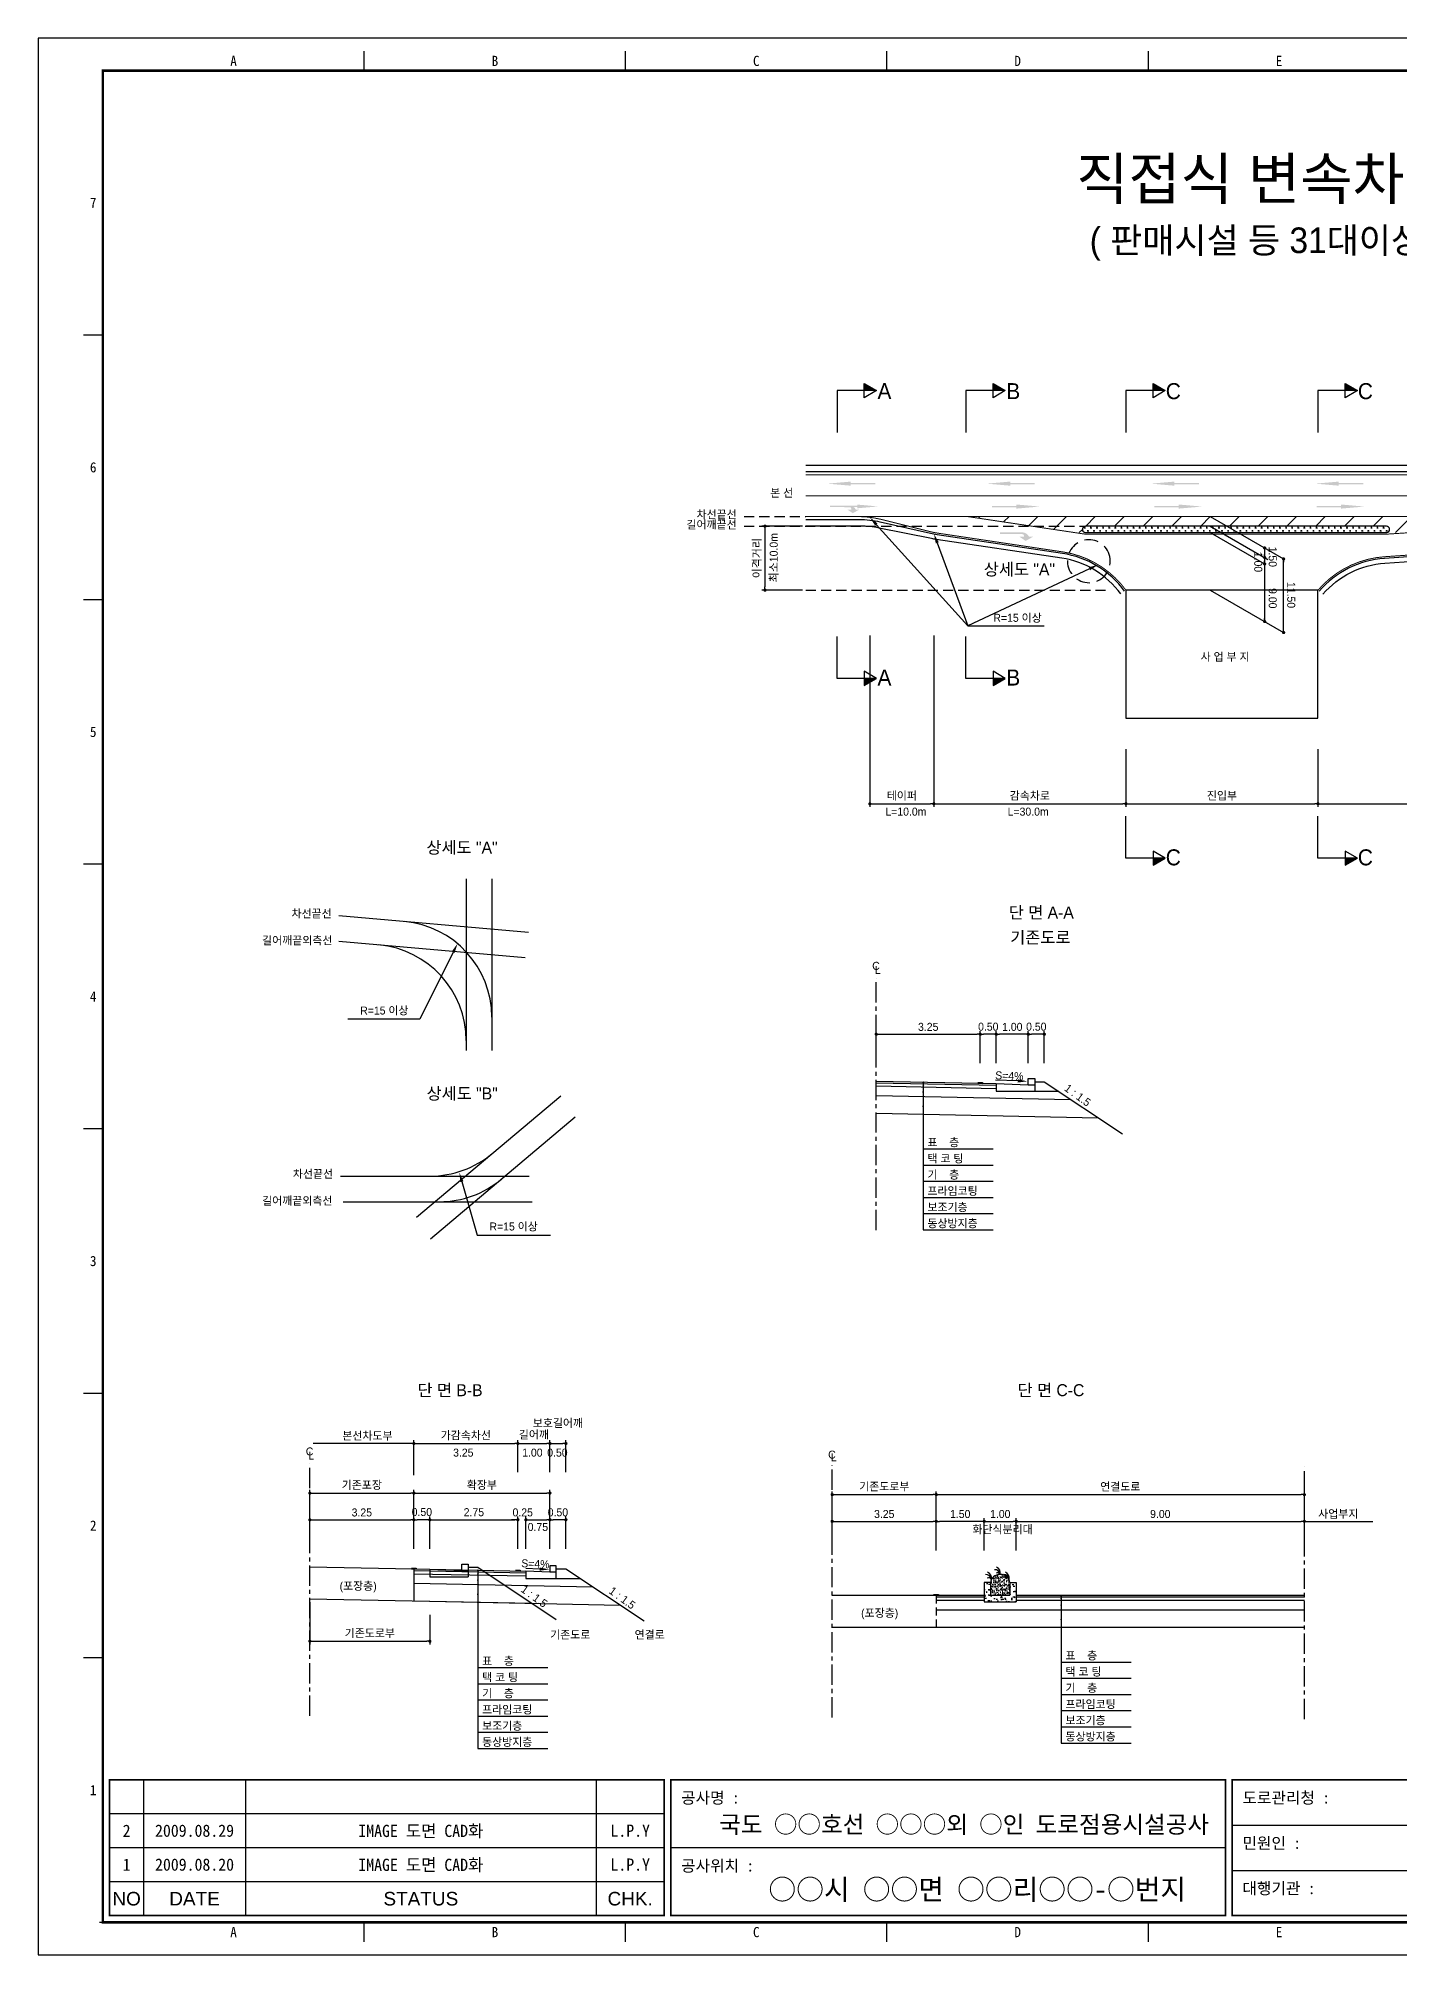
# Model space of a CAD drawing. Header units: millimetres. Extents: x 468 to 891, y -10 to 289.
# Drawn here: x 467.6 to 680.3, y -9.9 to 289.4 of the extents above; entities that cross this region are included whole.
import ezdxf
from ezdxf.enums import TextEntityAlignment as Align

# ---------------------------------------------------------------- set-up
doc = ezdxf.new("R2010")
doc.units = ezdxf.units.MM
doc.linetypes.add('CENTER', pattern=[50.8, 31.75, -6.35, 6.35, -6.35])
doc.linetypes.add('HIDDEN', pattern=[9.525, 6.35, -3.175])
for name, color, linetype in [('CC-GSTR-0004', 4, 'Continuous'), ('CM-LANE-0030', 30, 'Continuous'), ('CZ-DIMT-0002', 7, 'Continuous'), ('CZ-EXST-0002', 1, 'Continuous'), ('CZ-LIN1-0007', 7, 'Continuous'), ('CZ-LIN2-0003', 3, 'Continuous'), ('CZ-LINE-0001', 7, 'Continuous'), ('CZ-TEXT-BOX0', 7, 'Continuous'), ('TITLE', 7, 'Continuous')]:
    doc.layers.add(name, color=color, linetype=linetype)
doc.styles.add('견고딕', font='arial.ttf')
doc.styles.add('돋움', font='')
doc.styles.add('돋음체', font='')
doc.styles.get('돋움').set_extended_font_data('Dotum')
doc.styles.get('돋음체').set_extended_font_data('DotumChe')

# ---------------------------------------------------------------- blocks, each defined once
blk = doc.blocks.new('_Dot')
at = {"color": 0, "linetype": 'ByBlock', "lineweight": -2}
blk.add_line((-0.5, 0), (-1, 0), dxfattribs=at)
at = {"color": 0, "linetype": 'ByBlock', "const_width": 0.5}
blk.add_lwpolyline([(-0.25, 0, 1), (0.25, 0, 1)], format="xyb", close=True, dxfattribs=at)

msp = doc.modelspace()

# ---------------------------------------------------------------- hatches: boundary and pattern name
at = {"layer": 'CM-LANE-0030'}
h = msp.add_hatch(dxfattribs=at)
h.set_pattern_fill('ANSI31', color=256, style=0)
h.set_pattern_definition([(45, (464.765, -16.1047), (-2.245064, 2.245064), [])])
h.paths.add_polyline_path([(685.46, 212.22), (721.57, 214.72), (612.76, 214.72), (628.11, 212.41, -0.015132), (629.2, 212.22), (631.14, 212.22, 0.001024), (631.07, 212.24, -0.857281), (631.22, 213.22), (678.2, 213.22, -0.966023), (678.24, 212.22), (678.22, 212.22)])
at = {"layer": 'CZ-EXST-0002'}
h = msp.add_hatch(dxfattribs=at)
h.set_pattern_fill('AR-CONC', color=256, scale=0.01, style=0)
h.set_pattern_definition([(50, (-492.7347, 3529.042), (1.8218467, -0.15939086), [0.1905, -2.0955]), (355, (-492.7347, 3529.042), (-0.3524283, 1.9105664), [0.1524, -1.6764]), (100.451, (-492.5829, 3529.0287), (1.469425, 1.7511669), [0.1619, -1.7809]), (46.1842, (-492.7347, 3529.55), (2.7107904, -0.4204233), [0.28575, -3.14325]), (96.6356, (-492.5088, 3529.515), (2.3740423, 2.4742556), [0.24285, -2.67135]), (351.184, (-492.7347, 3529.55), (2.374046, 2.4742512), [0.2286, -2.5146]), (21, (-492.4807, 3529.423), (1.5161488, -1.0226552), [0.1905, -2.0955]), (326, (-492.4807, 3529.423), (0.6180203, 1.8418797), [0.1524, -1.6764]), (71.4514, (-492.3543, 3529.3378), (2.1341649, 0.8192286), [0.1619, -1.7809]), (37.5, (-492.7347, 3529.042), (0.03088603, 0.84555039), [0, -1.65608, 0, -1.7018, 0, -1.68275]), (7.5, (-492.7347, 3529.042), (0.66819663, 1.00180575), [0, -0.97028, 0, -1.61798, 0, -0.64135]), (327.5, (-493.3011, 3529.042), (1.35590595, -0.05728744), [0, -0.635, 0, -1.9812, 0, -2.6289]), (317.5, (-493.5551, 3529.042), (1.4812918, 0.2542649), [0, -0.8255, 0, -1.31572, 0, -1.8669])])
h.paths.add_polyline_path([(620.38, 45.2), (620.38, 48.2), (619.38, 48.2), (619.38, 46.2), (616.38, 46.2), (616.38, 48.2), (615.38, 48.2), (615.38, 45.2)])
h = msp.add_hatch(dxfattribs=at)
h.set_pattern_fill('AR-SAND', color=256, scale=0.01, style=0)
h.set_pattern_definition([(37.5, (-492.73467, 3529.042), (-0.016000313, 0.489413237), [0, -0.38608, 0, -0.4318, 0, -0.41275]), (7.5, (-492.7347, 3529.042), (0.44952328, 0.7168251), [0, -0.20828, 0, -0.34798, 0, -0.13335]), (327.5, (-493.0471, 3529.042), (0.79099237, 0.001437185), [0, -0.127, 0, -0.4572, 0, -0.5969]), (317.5, (-493.0471, 3529.042), (0.76355645, 0.22292932), [0, -0.0635, 0, -0.29972, 0, -0.3429])])
edge = h.paths.add_edge_path()
edge.add_ellipse((617.88, 48.2), major_axis=(-1.5, 0), ratio=0.829212, start_angle=180, end_angle=360)
edge.add_line((616.38, 48.2), (616.38, 46.2))
edge.add_line((616.38, 46.2), (619.38, 46.2))
edge.add_line((619.38, 46.2), (619.38, 48.2))
at = {"layer": 'CZ-LIN1-0007'}
for points in [[(594.53, 220.18), (594.53, 219.96), (598.36, 219.97), (598.36, 219.75), (594.53, 219.75), (594.53, 219.54), (590.88, 219.86)], [(619.43, 220.18), (619.43, 219.96), (623.25, 219.97), (623.25, 219.75), (619.43, 219.75), (619.43, 219.54), (615.78, 219.86)], [(645.09, 220.18), (645.09, 219.96), (648.91, 219.97), (648.91, 219.75), (645.09, 219.75), (645.09, 219.54), (641.44, 219.86)], [(670.76, 220.18), (670.76, 219.96), (674.58, 219.97), (674.58, 219.75), (670.76, 219.75), (670.76, 219.54), (667.11, 219.86)], [(594.41, 216.42, -0.267976), (595.32, 215.81), (595.87, 215.81), (594.84, 215.24), (594.01, 215.81), (594.62, 215.81, 0.504994), (594.35, 216.18), (591.3, 216.2), (591.3, 216.44)], [(595.54, 216.59), (595.54, 216.4), (592.12, 216.4), (592.12, 216.21), (595.54, 216.21), (595.54, 216.01), (598.81, 216.3)], [(620.41, 216.6), (620.41, 216.39), (616.58, 216.39), (616.58, 216.17), (620.41, 216.17), (620.41, 215.96), (624.06, 216.28)], [(645.76, 216.6), (645.76, 216.39), (641.94, 216.39), (641.94, 216.17), (645.76, 216.17), (645.76, 215.96), (649.41, 216.28)], [(671.12, 216.6), (671.12, 216.39), (667.29, 216.39), (667.29, 216.17), (671.12, 216.17), (671.12, 215.96), (674.77, 216.28)], [(621.36, 212.25, -0.267976), (622.39, 211.56), (623.02, 211.57), (621.84, 210.91), (620.9, 211.56), (621.59, 211.56, 0.504994), (621.28, 211.98), (617.82, 212), (617.82, 212.27)], [(615.13, 126.17), (615.13, 126.3), (614.38, 126.31), (614.38, 126.19)], [(526.66, 50.31), (526.66, 50.43), (525.91, 50.45), (525.91, 50.32)], [(542.91, 49.98), (542.91, 50.11), (542.16, 50.12), (542.16, 50)], [(608.26, 46.2), (608.26, 46.32), (607.51, 46.32), (607.51, 46.2)]]:
    msp.add_hatch(color=256, dxfattribs=at).paths.add_polyline_path(points)
at = {"layer": 'CZ-LIN2-0003'}
h = msp.add_hatch(dxfattribs=at)
h.set_pattern_fill('CROSS', color=256, scale=0.075, style=0)
h.set_pattern_definition([(0, (464.7649, -16.10474), (0.47625, 0.47625), [0.238125, -0.714375]), (90, (464.88395, -16.2238), (-0.47625, 0.47625), [0.238125, -0.714375])])
h.paths.add_polyline_path([(631.22, 213.22, 0.857281), (631.07, 212.24, -0.001024), (631.14, 212.22), (678.2, 212.22, 1), (678.2, 213.22)])
at = {"layer": 'CZ-LINE-0001'}
for points in [[(596.64, 235.49), (596.64, 234.39), (598.54, 234.39)], [(616.75, 235.49), (616.75, 234.39), (618.66, 234.39)], [(641.75, 235.49), (641.75, 234.39), (643.66, 234.39)], [(671.75, 235.49), (671.75, 234.39), (673.66, 234.39)], [(598.54, 189.44), (596.64, 189.44), (596.64, 188.34)], [(618.66, 189.44), (616.75, 189.44), (616.75, 188.34)], [(643.66, 161.35), (641.75, 161.35), (641.75, 160.25)], [(673.66, 161.35), (671.75, 161.35), (671.75, 160.25)]]:
    msp.add_hatch(color=256, dxfattribs=at).paths.add_polyline_path(points)

# ---------------------------------------------------------------- linework, layer by layer
at = {"color": 0, "linetype": 'ByBlock', "lineweight": -2}
for p, q in [((659.18, 209.56), (659.18, 209.31)), ((659.18, 208.56), (659.18, 208.81)), ((659.18, 208.06), (659.18, 207.81)), ((659.18, 207.56), (659.18, 207.81)), ((662.14, 207.85), (662.14, 207.6)), ((659.18, 198.56), (659.18, 198.81)), ((662.14, 196.85), (662.14, 197.1)), ((526.04, 69.91), (525.79, 69.91)), ((665.63, 57.75), (665.88, 57.75))]:
    msp.add_line(p, q, dxfattribs=at)
at = {"color": 0, "linetype": 'ByBlock', "const_width": 0.25}
for points in [[(659.18, 209.69, 1), (659.18, 209.94, 1)], [(659.18, 208.44, 1), (659.18, 208.19, 1)], [(659.18, 208.19, 1), (659.18, 208.44, 1)], [(659.18, 207.44, 1), (659.18, 207.19, 1)], [(662.14, 207.98, 1), (662.14, 208.23, 1)], [(659.18, 198.44, 1), (659.18, 198.19, 1)], [(662.14, 196.73, 1), (662.14, 196.48, 1)], [(526.16, 69.91, 1), (526.41, 69.91, 1)], [(665.51, 57.75, 1), (665.26, 57.75, 1)]]:
    msp.add_lwpolyline(points, format="xyb", close=True, dxfattribs=at)
at = {"layer": 'CC-GSTR-0004'}
for p, q in [((617.26, 126.13), (622.26, 125.93)), ((617.26, 126.13), (617.26, 124.93)), ((622.26, 126.93), (623.26, 126.93)), ((622.26, 125.93), (622.26, 126.93)), ((622.26, 125.93), (623.26, 125.93)), ((623.26, 126.93), (623.26, 124.93)), ((617.26, 124.93), (623.26, 124.93))]:
    msp.add_line(p, q, dxfattribs=at)
for points in [[(762.51, 222.72), (587.51, 222.72)], [(762.51, 221.72), (587.51, 221.72)], [(548.54, 49.82), (547.54, 49.82), (543.79, 49.97), (543.79, 48.82), (548.54, 48.82), (548.54, 50.82), (547.54, 50.82), (547.54, 49.82)]]:
    msp.add_lwpolyline(points, dxfattribs=at)
for points in [[(637.31, 203.07, 0.200301), (627.59, 208.95), (608.05, 211.88), (608.05, 211.88, -0.018175), (606.98, 212.09), (606.98, 212.09), (599.14, 213.85), (599.14, 213.85, 0.055452), (595.85, 214.22), (595.85, 214.22), (587.51, 214.22)], [(636.71, 202.63, 0.200301), (627.48, 208.21), (607.88, 211.15, -0.012396), (607.15, 211.28), (598.98, 212.92, 0.049659), (596.02, 213.22), (587.51, 213.22)], [(762.51, 214.22), (753.36, 214.22, 0.028022), (751.68, 214.12), (751.68, 214.12), (732.83, 212), (732.83, 212, -0.010735), (732.19, 211.95), (732.19, 211.95), (677.9, 208.19, 0.201252), (667.7, 203.06)], [(668.28, 202.57, -0.201252), (677.95, 207.44), (732.29, 211.2, 0.007667), (732.74, 211.24), (751.77, 213.14, -0.024952), (753.26, 213.22), (762.51, 213.22)]]:
    msp.add_lwpolyline(points, format="xyb", dxfattribs=at)
at = {"layer": 'CM-LANE-0030', "const_width": 0.15}
msp.add_lwpolyline([(762.51, 217.97), (587.51, 217.97)], dxfattribs=at)
msp.add_lwpolyline([(678.22, 211.97), (631.14, 211.97, -0.06063), (631.14, 211.97), (612.76, 214.72), (721.57, 214.72)], format="xyb", close=True, dxfattribs=at)
at = {"layer": 'CZ-EXST-0002'}
for p, q in [((534.47, 158.1), (534.47, 131.32)), ((538.46, 158.1), (538.46, 131.32)), ((544.17, 149.73), (514.58, 152.36)), ((543.68, 145.76), (514.58, 148.35)), ((526.68, 105.26), (549.23, 124.24)), ((528.89, 101.89), (551.49, 120.92)), ((514.81, 111.68), (544.29, 111.68)), ((515.22, 107.68), (544.77, 107.68)), ((533.79, 50.07), (533.79, 51.07)), ((533.79, 51.07), (534.79, 51.07)), ((534.79, 51.07), (534.79, 49.07)), ((510.04, 50.64), (528.79, 50.27)), ((528.79, 50.27), (528.79, 49.07)), ((528.79, 50.27), (533.79, 50.07)), ((528.79, 49.07), (534.79, 49.07)), ((533.79, 50.07), (534.79, 50.07)), ((534.79, 50.57), (536.29, 50.57)), ((536.29, 50.57), (548.49, 42.43)), ((510.04, 45.64), (544.71, 44.95)), ((591.63, 46.2), (607.88, 46.2)), ((591.63, 41.2), (607.88, 41.2))]:
    msp.add_line(p, q, dxfattribs=at)
at = {"layer": 'CZ-LIN1-0007'}
for p, q in [((614.38, 126.31), (615.13, 126.3)), ((614.38, 126.19), (615.13, 126.17)), ((615.13, 126.3), (615.13, 126.17)), ((525.91, 50.45), (526.66, 50.43)), ((525.91, 50.32), (526.66, 50.31)), ((526.66, 50.43), (526.66, 50.31)), ((542.16, 50.12), (542.91, 50.11)), ((542.16, 50), (542.91, 49.98)), ((542.91, 50.11), (542.91, 49.98)), ((607.51, 46.32), (608.26, 46.32)), ((607.51, 46.2), (607.51, 46.32)), ((608.26, 46.2), (607.51, 46.2)), ((608.26, 46.32), (608.26, 46.2))]:
    msp.add_line(p, q, dxfattribs=at)
at = {"layer": 'CZ-LIN1-0007', "const_width": 0.15}
msp.add_lwpolyline([(762.51, 221.22), (587.51, 221.22)], dxfattribs=at)
for points in [[(637.51, 203.22, 0.200301), (627.63, 209.2), (608.23, 212.11), (608.23, 212.11, -0.024027), (606.82, 212.39), (606.82, 212.39), (599.31, 214.27), (599.31, 214.27, 0.061321), (595.67, 214.72), (595.67, 214.72), (587.51, 214.72)], [(762.51, 214.72), (753.45, 214.72), (753.45, 214.72, 0.031099), (751.59, 214.6), (732.93, 212.27), (732.93, 212.27, -0.01381), (732.1, 212.19), (732.1, 212.19), (677.88, 208.44, 0.201252), (667.51, 203.22)]]:
    msp.add_lwpolyline(points, format="xyb", dxfattribs=at)
at = {"layer": 'CZ-LIN1-0007', "linetype": 'HIDDEN', "const_width": 0.15}
msp.add_lwpolyline([(595.67, 214.72), (612.76, 214.72)], dxfattribs=at)
at = {"layer": 'CZ-LIN2-0003'}
for p, q in [((598.51, 126.51), (617.26, 126.13)), ((598.51, 126.26), (617.26, 125.88)), ((598.51, 125.76), (617.26, 125.38)), ((623.26, 126.43), (624.76, 126.43)), ((624.76, 126.43), (636.96, 118.3)), ((598.51, 124.26), (628.93, 123.65)), ((623.26, 124.93), (627.01, 124.93)), ((598.51, 121.51), (633.18, 120.81)), ((526.29, 50.32), (543.79, 49.97)), ((526.29, 50.32), (526.29, 45.32)), ((526.29, 50.07), (543.79, 49.72)), ((526.29, 49.57), (543.79, 49.22)), ((526.29, 48.07), (554.25, 47.51)), ((548.54, 50.32), (550.04, 50.32)), ((548.54, 48.82), (552.29, 48.82)), ((550.04, 50.32), (562.24, 42.18)), ((615.38, 48.2), (615.38, 45.2)), ((616.38, 48.2), (615.38, 48.2)), ((616.38, 48.2), (616.38, 46.2)), ((619.38, 48.2), (620.38, 48.2)), ((619.38, 48.2), (619.38, 46.2)), ((620.38, 48.2), (620.38, 45.2)), ((526.29, 45.32), (558.5, 44.67)), ((607.88, 46.2), (615.38, 46.2)), ((607.88, 45.95), (615.38, 45.95)), ((607.88, 45.45), (615.38, 45.45)), ((615.38, 45.2), (620.38, 45.2)), ((616.38, 46.2), (619.38, 46.2)), ((620.38, 46.2), (665.38, 46.2)), ((620.38, 45.95), (665.38, 45.95)), ((620.38, 45.45), (665.38, 45.45)), ((607.88, 43.95), (665.38, 43.95)), ((607.88, 41.2), (665.38, 41.2))]:
    msp.add_line(p, q, dxfattribs=at)
msp.add_lwpolyline([(678.2, 213.22), (631.22, 213.22, 0.857281), (631.07, 212.24, -0.001024), (631.14, 212.22), (678.22, 212.22), (678.24, 212.22, 0.966023)], format="xyb", close=True, dxfattribs=at)
msp.add_lwpolyline([(667.51, 203.22), (637.51, 203.22), (637.51, 183.22), (667.51, 183.22)], close=True, dxfattribs=at)
for centre, radius, start, end in [((523.46, 136.51), 15, 0, 84.9204), ((519.47, 132.85), 15, 0, 84.9204), ((528.84, 126.68), 15, 270, 310.097), ((530.3, 122.68), 15, 270, 310.097), ((615.62, 48.54), 0.88, 7.8639, 92.7752), ((616.08, 48.51), 0.44, 19.771, 124.0366), ((615.51, 48.88), 1, 347.1802, 67.3267), ((617.01, 49.32), 0.88, 7.8639, 92.7752), ((617.47, 49.29), 0.44, 19.771, 124.0366), ((616.9, 49.66), 1, 347.1802, 67.3267), ((618.41, 48.54), 0.88, 7.8639, 92.7752), ((618.86, 48.51), 0.44, 19.771, 124.0366), ((618.3, 48.88), 1, 347.1802, 67.3267)]:
    msp.add_arc(centre, radius, start, end, dxfattribs=at)
msp.add_ellipse((617.88, 48.2), major_axis=(-1.5, 0), ratio=0.829212, start_param=3.141593, end_param=6.283185, dxfattribs=at)
at = {"layer": 'CZ-LINE-0001'}
for p, q in [((598.54, 234.39), (592.4, 234.39)), ((592.4, 234.39), (592.4, 227.85)), ((596.64, 233.29), (596.64, 235.49)), ((596.64, 235.49), (598.54, 234.39)), ((598.54, 234.39), (596.64, 233.29)), ((618.66, 234.39), (612.51, 234.39)), ((612.51, 234.39), (612.51, 227.85)), ((616.75, 233.29), (616.75, 235.49)), ((616.75, 235.49), (618.66, 234.39)), ((618.66, 234.39), (616.75, 233.29)), ((643.66, 234.39), (637.51, 234.39)), ((637.51, 234.39), (637.51, 227.85)), ((641.75, 233.29), (641.75, 235.49)), ((641.75, 235.49), (643.66, 234.39)), ((643.66, 234.39), (641.75, 233.29)), ((673.66, 234.39), (667.51, 234.39)), ((667.51, 234.39), (667.51, 227.85)), ((671.75, 233.29), (671.75, 235.49)), ((671.75, 235.49), (673.66, 234.39)), ((673.66, 234.39), (671.75, 233.29)), ((587.01, 213.22), (580.63, 213.22)), ((581.13, 212.72), (581.13, 203.72)), ((650.69, 214.72), (662.14, 208.1)), ((650.69, 213.22), (659.68, 208.02)), ((650.69, 212.22), (659.18, 207.31)), ((659.18, 209.81), (659.18, 198.31)), ((662.14, 196.6), (662.14, 208.1)), ((587.01, 203.22), (580.63, 203.22)), ((650.69, 203.22), (662.14, 196.6)), ((612.8, 197.64), (624.74, 197.64)), ((592.4, 189.44), (592.4, 195.98)), ((597.51, 196.12), (597.51, 169.35)), ((607.51, 196.12), (607.51, 169.35)), ((607.51, 196.12), (607.51, 169.35)), ((612.51, 189.44), (612.51, 195.98)), ((598.54, 189.44), (592.4, 189.44)), ((598.54, 189.44), (596.64, 190.54)), ((596.64, 190.54), (596.64, 188.34)), ((596.64, 188.34), (598.54, 189.44)), ((618.66, 189.44), (612.51, 189.44)), ((618.66, 189.44), (616.75, 190.54)), ((616.75, 190.54), (616.75, 188.34)), ((616.75, 188.34), (618.66, 189.44)), ((637.51, 178.4), (637.51, 169.35)), ((637.51, 178.4), (637.51, 169.35)), ((667.51, 178.4), (667.51, 169.35)), ((667.51, 178.4), (667.51, 169.35)), ((598.01, 169.85), (607.01, 169.85)), ((608.01, 169.85), (637.01, 169.85)), ((637.51, 161.35), (637.51, 167.89)), ((638.01, 169.85), (667.01, 169.85)), ((667.51, 161.35), (667.51, 167.89)), ((668.01, 169.85), (732.01, 169.85)), ((643.66, 161.35), (641.75, 162.45)), ((641.75, 162.45), (641.75, 160.25)), ((673.66, 161.35), (671.75, 162.45)), ((671.75, 162.45), (671.75, 160.25)), ((643.66, 161.35), (637.51, 161.35)), ((641.75, 160.25), (643.66, 161.35)), ((673.66, 161.35), (667.51, 161.35)), ((671.75, 160.25), (673.66, 161.35)), ((598.51, 129.3), (598.51, 134.35)), ((599.01, 133.85), (614.26, 133.85)), ((614.76, 129.3), (614.76, 134.35)), ((614.76, 129.3), (614.76, 134.35)), ((616.76, 133.85), (615.26, 133.85)), ((617.26, 129.3), (617.26, 134.35)), ((617.26, 129.3), (617.26, 134.35)), ((621.76, 133.85), (617.76, 133.85)), ((622.26, 131.74), (622.26, 134.35)), ((622.26, 129.3), (622.26, 134.35)), ((624.26, 133.85), (622.76, 133.85)), ((624.76, 129.3), (624.76, 134.35)), ((605.86, 126.37), (605.86, 103.28)), ((605.86, 115.94), (616.79, 115.94)), ((605.86, 113.41), (616.79, 113.41)), ((605.86, 110.88), (616.79, 110.88)), ((605.86, 108.35), (616.79, 108.35)), ((605.86, 105.82), (616.79, 105.82)), ((605.86, 103.28), (616.79, 103.28)), ((526.29, 69.91), (510.54, 69.91)), ((526.29, 64.94), (526.29, 70.41)), ((526.29, 65.44), (526.29, 70.41)), ((526.79, 69.91), (542.04, 69.91)), ((542.54, 65.44), (542.54, 70.41)), ((542.54, 65.44), (542.54, 70.41)), ((543.04, 69.91), (547.04, 69.91)), ((547.54, 65.44), (547.54, 70.41)), ((547.54, 65.44), (547.54, 70.41)), ((548.04, 69.91), (549.54, 69.91)), ((550.04, 65.44), (550.04, 70.41)), ((510.04, 58.49), (510.04, 62.66)), ((510.54, 62.16), (525.79, 62.16)), ((526.29, 58.49), (526.29, 62.66)), ((526.29, 58.49), (526.29, 62.66)), ((526.79, 62.16), (547.04, 62.16)), ((547.54, 58.49), (547.54, 62.66)), ((591.63, 58.25), (591.63, 62.42)), ((592.13, 61.92), (607.38, 61.92)), ((607.88, 58.25), (607.88, 62.42)), ((607.88, 58.25), (607.88, 62.42)), ((608.38, 61.92), (664.88, 61.92)), ((665.38, 58.25), (665.38, 62.42)), ((510.04, 53.44), (510.04, 58.49)), ((510.54, 57.99), (525.79, 57.99)), ((526.29, 53.44), (526.29, 58.49)), ((526.29, 53.44), (526.29, 58.49)), ((528.29, 57.99), (526.79, 57.99)), ((528.79, 53.44), (528.79, 58.49)), ((528.79, 53.44), (528.79, 58.49)), ((529.29, 57.99), (542.04, 57.99)), ((542.04, 57.99), (541.54, 57.99)), ((542.54, 53.44), (542.54, 58.49)), ((542.54, 53.44), (542.54, 58.49)), ((543.79, 53.44), (543.79, 58.49)), ((543.79, 53.44), (543.79, 58.49)), ((544.29, 57.99), (547.04, 57.99)), ((544.29, 57.99), (544.79, 57.99)), ((547.54, 53.44), (547.54, 58.49)), ((547.54, 55.88), (547.54, 58.49)), ((549.54, 57.99), (548.04, 57.99)), ((550.04, 53.44), (550.04, 58.49)), ((591.63, 53.19), (591.63, 58.25)), ((592.13, 57.75), (607.38, 57.75)), ((607.88, 53.19), (607.88, 58.25)), ((607.88, 53.19), (607.88, 58.25)), ((614.88, 57.75), (608.38, 57.75)), ((615.38, 53.19), (615.38, 58.25)), ((615.38, 53.19), (615.38, 58.25)), ((615.88, 57.75), (619.88, 57.75)), ((620.38, 53.19), (620.38, 58.25)), ((620.38, 53.19), (620.38, 58.25)), ((620.88, 57.75), (664.88, 57.75)), ((665.38, 53.19), (665.38, 58.25)), ((665.38, 53.19), (665.38, 58.25)), ((665.88, 57.75), (676.1, 57.75)), ((536.3, 50.12), (536.3, 22.26)), ((510.04, 45.14), (510.04, 38.52)), ((627.41, 46.2), (627.41, 23.11)), ((528.79, 43.14), (528.79, 38.52)), ((510.54, 39.02), (528.29, 39.02)), ((536.3, 34.92), (547.23, 34.92)), ((627.41, 35.77), (638.35, 35.77)), ((627.41, 33.24), (638.35, 33.24)), ((536.3, 32.38), (547.23, 32.38)), ((627.41, 30.71), (638.35, 30.71)), ((536.3, 29.85), (547.23, 29.85)), ((536.3, 27.32), (547.23, 27.32)), ((627.41, 28.18), (638.35, 28.18)), ((536.3, 24.79), (547.23, 24.79)), ((627.41, 25.64), (638.35, 25.64)), ((536.3, 22.26), (547.23, 22.26)), ((627.41, 23.11), (638.35, 23.11))]:
    msp.add_line(p, q, dxfattribs=at)
at = {"layer": 'CZ-LINE-0001', "linetype": 'HIDDEN', "ltscale": 0.25}
for p, q in [((577.86, 214.72), (587.51, 214.72)), ((577.86, 213.22), (631.22, 213.22)), ((587.51, 203.22), (634.75, 203.22))]:
    msp.add_line(p, q, dxfattribs=at)
at = {"layer": 'CZ-LINE-0001', "linetype": 'HIDDEN', "ltscale": 0.35}
msp.add_line((635.05, 208.13), (635.05, 208.13), dxfattribs=at)
at = {"layer": 'CZ-LINE-0001', "linetype": 'CENTER', "ltscale": 0.1}
for p, q in [((598.51, 103.23), (598.51, 142.61)), ((510.04, 27.36), (510.04, 66.75)), ((591.63, 27.12), (591.63, 66.5)), ((665.38, 26.87), (665.38, 66.25))]:
    msp.add_line(p, q, dxfattribs=at)
at = {"layer": 'CZ-LINE-0001', "linetype": 'HIDDEN', "ltscale": 0.2}
msp.add_line((607.88, 46.2), (607.88, 41.2), dxfattribs=at)
at = {"layer": 'CZ-LINE-0001'}
for points in [[(598.51, 213.49), (612.8, 197.64)], [(608.04, 210.61), (612.8, 197.64)], [(631.81, 206.56), (612.8, 197.64)], [(532.43, 146.66), (527.2, 136.19), (515.97, 136.19)], [(620.63, 126.55), (617.13, 126.69)], [(533.79, 110.82), (536.16, 102.45), (547.65, 102.45)], [(545.93, 50.29), (543.79, 50.37)]]:
    msp.add_lwpolyline(points, dxfattribs=at)
at = {"layer": 'CZ-LINE-0001', "linetype": 'HIDDEN', "ltscale": 0.35}
msp.add_arc((631.72, 207.74), 3.35, 6.7667, 6.749, dxfattribs=at)
at = {"layer": 'CZ-LINE-0001'}
for centre, start, end in [((605.86, 126.31), 0, 180), ((605.86, 126.31), 0, 180), ((605.86, 126.31), 180, 0), ((605.86, 126.31), 180, 0), ((605.86, 126.11), 0, 180), ((605.86, 126.11), 0, 180), ((605.86, 126.11), 180, 0), ((605.86, 126.11), 180, 0), ((605.86, 125.87), 0, 180), ((605.86, 125.87), 0, 180), ((605.86, 125.87), 180, 0), ((605.86, 125.87), 180, 0), ((536.29, 49.37), 0, 180), ((536.29, 49.37), 0, 180), ((536.29, 49.37), 180, 0), ((536.29, 49.37), 180, 0), ((536.29, 48.57), 0, 180), ((536.29, 48.57), 0, 180), ((536.29, 48.57), 180, 0), ((536.29, 48.57), 180, 0), ((536.3, 50.06), 0, 180), ((536.3, 50.06), 0, 180), ((536.3, 50.06), 180, 0), ((536.3, 50.06), 180, 0), ((536.3, 49.86), 0, 180), ((536.3, 49.86), 0, 180), ((536.3, 49.86), 180, 0), ((536.3, 49.86), 180, 0), ((536.3, 49.62), 0, 180), ((536.3, 49.62), 0, 180), ((536.3, 49.62), 180, 0), ((536.3, 49.62), 180, 0), ((536.29, 46.34), 0, 180), ((536.29, 46.34), 0, 180), ((536.29, 46.34), 180, 0), ((536.29, 46.34), 180, 0)]:
    msp.add_arc(centre, 0.0625, start, end, dxfattribs=at)
at = {"layer": 'CZ-LINE-0001', "linetype": 'ByBlock'}
for centre, start, end in [((605.85, 125.62), 0, 180), ((605.85, 125.62), 0, 180), ((605.85, 125.62), 180, 0), ((605.85, 125.62), 180, 0), ((605.85, 124.82), 0, 180), ((605.85, 124.82), 0, 180), ((605.85, 124.82), 180, 0), ((605.85, 124.82), 180, 0), ((605.85, 122.59), 0, 180), ((605.85, 122.59), 0, 180), ((605.85, 122.59), 180, 0), ((605.85, 122.59), 180, 0), ((627.41, 46.14), 0, 180), ((627.41, 46.14), 0, 180), ((627.41, 46.14), 180, 0), ((627.41, 46.14), 180, 0), ((627.41, 45.93), 0, 180), ((627.41, 45.93), 0, 180), ((627.41, 45.93), 180, 0), ((627.41, 45.93), 180, 0), ((627.41, 45.7), 0, 180), ((627.41, 45.7), 0, 180), ((627.41, 45.7), 180, 0), ((627.41, 45.7), 180, 0), ((627.41, 45.45), 0, 180), ((627.41, 45.45), 0, 180), ((627.41, 45.45), 180, 0), ((627.41, 45.45), 180, 0), ((627.41, 44.65), 0, 180), ((627.41, 44.65), 0, 180), ((627.41, 44.65), 180, 0), ((627.41, 44.65), 180, 0), ((627.41, 42.41), 0, 180), ((627.41, 42.41), 0, 180), ((627.41, 42.41), 180, 0), ((627.41, 42.41), 180, 0)]:
    msp.add_arc(centre, 0.0625, start, end, dxfattribs=at)
at = {"layer": 'CZ-LINE-0001'}
for points in [[(598.32, 213.32), (597.5, 214.61), (598.69, 213.66)], [(607.81, 210.52), (607.52, 212.02), (608.28, 210.7)], [(631.71, 206.79), (633.17, 207.2), (631.92, 206.34)], [(532.21, 146.77), (533.1, 148), (532.66, 146.55)], [(620.64, 126.8), (622.13, 126.49), (620.62, 126.3)], [(533.55, 110.75), (533.38, 112.26), (534.03, 110.88)], [(545.94, 50.54), (547.43, 50.23), (545.92, 50.04)]]:
    msp.add_solid(points, dxfattribs=at)
at = {"layer": 'TITLE', "color": 7, "linetype": 'Continuous'}
for p, q in [((518.54, 284.39), (518.54, 287.41)), ((559.36, 284.39), (559.36, 287.41)), ((600.18, 284.39), (600.18, 287.41)), ((641.01, 284.39), (641.01, 287.41)), ((477.71, 243.06), (474.69, 243.06)), ((477.71, 201.73), (474.69, 201.73)), ((477.71, 160.4), (474.69, 160.4)), ((477.71, 119.07), (474.69, 119.07)), ((477.71, 77.74), (474.69, 77.74)), ((477.71, 36.42), (474.69, 36.42)), ((518.54, -7.94), (518.54, -4.91)), ((559.36, -7.94), (559.36, -4.91)), ((600.18, -7.94), (600.18, -4.91)), ((641.01, -7.94), (641.01, -4.91))]:
    msp.add_line(p, q, dxfattribs=at)
at = {"layer": 'TITLE', "ltscale": 150}
for p, q in [((484.08, 17.37), (484.08, -3.85)), ((499.99, 17.37), (499.99, -3.85)), ((554.77, 17.37), (554.77, -3.85)), ((565.38, 12.06), (478.77, 12.06)), ((654.11, 10.3), (740.72, 10.3)), ((565.38, 6.76), (478.77, 6.76)), ((653.05, 6.76), (566.44, 6.76)), ((654.11, 3.22), (740.72, 3.22)), ((565.38, 1.45), (478.77, 1.45))]:
    msp.add_line(p, q, dxfattribs=at)
at = {"layer": 'TITLE'}
msp.add_line((886.07, -4.91), (477.21, -4.91), dxfattribs=at)
msp.add_lwpolyline([(467.63, -9.95), (890.99, -9.95), (890.99, 289.43), (467.63, 289.43)], close=True, dxfattribs=at)
at = {"layer": 'TITLE', "linetype": 'Continuous', "const_width": 0.403}
msp.add_lwpolyline([(477.71, -4.91), (477.71, 284.39), (885.96, 284.39), (885.96, -4.91)], close=True, dxfattribs=at)
at = {"layer": 'TITLE', "ltscale": 150, "const_width": 0.265}
for points in [[(478.77, 17.37), (565.38, 17.37), (565.38, -3.85), (478.77, -3.85)], [(566.44, 17.37), (653.05, 17.37), (653.05, -3.85), (566.44, -3.85)], [(740.72, -3.85), (654.11, -3.85), (654.11, 17.37), (740.72, 17.37)]]:
    msp.add_lwpolyline(points, close=True, dxfattribs=at)

# ---------------------------------------------------------------- block references
at = {"layer": 'CZ-LINE-0001', "xscale": 0.5, "yscale": 0.5, "zscale": 0.5}
for p, rotation in [((581.13, 213.22), 90), ((581.13, 203.22), 270), ((597.51, 169.85), 180), ((607.51, 169.85), 180), ((637.51, 169.85), 180), ((667.51, 169.85), 180), ((598.51, 133.85), 180), ((614.76, 133.85), 180), ((617.26, 133.85), 180), ((622.26, 133.85), 180), ((526.29, 69.91), 180), ((542.54, 69.91), 180), ((547.54, 69.91), 180), ((510.04, 62.16), 180), ((526.29, 62.16), 180), ((591.63, 61.92), 180), ((607.88, 61.92), 180), ((510.04, 57.99), 180), ((526.29, 57.99), 180), ((528.79, 57.99), 180), ((543.79, 57.99), 180), ((543.79, 57.99), 180), ((547.54, 57.99), 180), ((591.63, 57.75), 180), ((607.88, 57.75), 180), ((615.38, 57.75), 180), ((620.38, 57.75), 180), ((510.04, 39.02), 180)]:
    msp.add_blockref('_Dot', p, dxfattribs=dict(at, rotation=rotation))
for p in [(607.51, 169.85), (637.51, 169.85), (667.51, 169.85), (614.76, 133.85), (617.26, 133.85), (622.26, 133.85), (624.76, 133.85), (542.54, 69.91), (547.54, 69.91), (550.04, 69.91), (526.29, 62.16), (547.54, 62.16), (607.88, 61.92), (665.38, 61.92), (526.29, 57.99), (528.79, 57.99), (542.54, 57.99), (542.54, 57.99), (547.54, 57.99), (550.04, 57.99), (607.88, 57.75), (615.38, 57.75), (620.38, 57.75), (665.38, 57.75), (528.79, 39.02)]:
    msp.add_blockref('_Dot', p, dxfattribs=at)

# ---------------------------------------------------------------- texts
at = {"layer": 'CZ-DIMT-0002', "style": '돋움'}
for s, height, p in [('A', 2.5, (599.79, 234.31)), ('B', 2.5, (619.91, 234.31)), ('C', 2.5, (644.91, 234.31)), ('C', 2.5, (674.91, 234.31)), ('본 선', 1.25, (583.74, 218.41)), ('차선끝선', 1.25, (573.58, 215.05)), ('길어깨끝선', 1.25, (572.79, 213.46)), ('상세도 "A"', 1.875, (620.87, 206.47)), ('R=15 이상', 1.25, (620.58, 198.9)), ('사 업 부 지', 1.25, (653, 192.81)), ('A', 2.5, (599.79, 189.57)), ('B', 2.5, (619.91, 189.57)), ('L=10.0m', 1.25, (603.14, 168.62)), ('L=30.0m', 1.25, (622.24, 168.62)), ('C', 2.5, (644.91, 161.48)), ('C', 2.5, (674.91, 161.48)), ('차선끝선', 1.25, (510.31, 152.7)), ('길어깨끝외측선', 1.25, (508.07, 148.5)), ('C', 1.25, (598.47, 144.53)), ('L', 1.25, (598.73, 143.88)), ('R=15 이상', 1.25, (521.68, 137.55)), ('차선끝선', 1.25, (510.53, 112.02)), ('길어깨끝외측선', 1.25, (508.08, 107.83)), ('R=15 이상', 1.25, (541.87, 103.81)), ('C', 1.25, (510, 68.67)), ('L', 1.25, (510.26, 68.01)), ('C', 1.25, (591.59, 68.17)), ('L', 1.25, (591.86, 67.77))]:
    msp.add_text(s, height=height, dxfattribs=at).set_placement(p, align=Align.MIDDLE_CENTER)
msp.add_text('최소10.0m', height=1.25, rotation=90, dxfattribs=at).set_placement((583.12, 204.46))
for s, rotation, p in [('S=4%', 357.7094, (619.3, 127.35)), ('1 : 1.5', 323.8881, (629.97, 124.32)), ('S=4%', 357.7094, (545.27, 51.12)), ('1 : 1.5', 323.8881, (545.09, 46.03)), ('1 : 1.5', 323.8881, (558.84, 45.78))]:
    msp.add_text(s, height=1.25, rotation=rotation, dxfattribs=at).set_placement(p, align=Align.MIDDLE_CENTER)
for s, p in [('표    층', (606.51, 116.33)), ('택 코 팅', (606.51, 113.8)), ('기    층', (606.51, 111.27)), ('프라임코팅', (606.51, 108.74)), ('보조기층', (606.51, 106.21)), ('동상방지층', (606.51, 103.67)), ('3.25', (532.42, 67.86)), ('1.00', (543.21, 67.86)), ('0.50', (547.12, 67.86)), ('화단식분리대', (613.53, 55.87)), ('사업부지', (667.54, 58.28)), ('(포장층)', (514.69, 47.03)), ('(포장층)', (596.15, 42.81)), ('기존도로', (547.58, 39.42)), ('연결로', (560.77, 39.42)), ('표    층', (536.95, 35.31)), ('표    층', (628.07, 36.16)), ('택 코 팅', (536.95, 32.77)), ('택 코 팅', (628.07, 33.63)), ('기    층', (536.95, 30.24)), ('프라임코팅', (628.07, 28.57)), ('기    층', (628.07, 31.1)), ('프라임코팅', (536.95, 27.71)), ('보조기층', (628.07, 26.03)), ('보조기층', (536.95, 25.18)), ('동상방지층', (536.95, 22.65)), ('동상방지층', (628.07, 23.5))]:
    msp.add_text(s, height=1.25, dxfattribs=at).set_placement(p)
at = {"layer": 'CZ-DIMT-0002', "char_height": 1.25, "attachment_point": 5, "rotation": 270, "style": '돋움'}
for s, insert in [('1.50', (660.43, 208.43)), ('1.00', (658.17, 207.62)), ('11.50', (663.32, 202.46)), ('9.00', (660.43, 201.95))]:
    msp.add_mtext(s, dxfattribs=dict(at, insert=insert))
at = {"layer": 'CZ-DIMT-0002', "insert": (519.04, 71.05), "char_height": 1.25, "attachment_point": 5, "style": '돋움'}
msp.add_mtext('본선차도부', dxfattribs=at)
at = {"layer": 'CZ-LINE-0001', "insert": (579.94, 208.22), "char_height": 1.25, "attachment_point": 5, "rotation": 90, "style": '돋움'}
msp.add_mtext('\\A1;이격거리', dxfattribs=at)
at = {"layer": 'CZ-LINE-0001', "char_height": 1.25, "attachment_point": 5, "style": '돋움'}
for s, insert in [('\\A1;테이퍼', (602.51, 171.04)), ('\\A1;감속차로', (622.51, 171.04)), ('\\A1;진입부', (652.51, 171.04)), ('\\A1;3.25', (606.63, 134.99)), ('\\A1;0.50', (616.01, 135.02)), ('\\A1;1.00', (619.76, 134.99)), ('\\A1;0.50', (623.51, 135.02)), ('\\A1;가감속차선', (534.41, 71.11)), ('\\A1;길어깨', (545.04, 71.23)), ('\\A1;보호길어깨', (548.79, 73.03)), ('\\A1;기존포장', (518.16, 63.36)), ('\\A1;확장부', (536.91, 63.36)), ('\\A1;기존도로부', (599.76, 63.12)), ('\\A1;연결도로', (636.63, 63.11)), ('\\A1;3.25', (518.16, 59.13)), ('\\A1;0.50', (527.54, 59.2)), ('\\A1;2.75', (535.66, 59.17)), ('\\A1;0.25', (543.29, 59.14)), ('\\A1;0.75', (545.66, 56.86)), ('\\A1;0.50', (548.79, 59.15)), ('\\A1;3.25', (599.76, 58.89)), ('\\A1;1.50', (611.63, 58.89)), ('\\A1;1.00', (617.88, 58.89)), ('\\A1;9.00', (642.88, 58.89)), ('\\A1;기존도로부', (519.41, 40.22))]:
    msp.add_mtext(s, dxfattribs=dict(at, insert=insert))
at = {"layer": 'CZ-TEXT-BOX0', "style": '돋움'}
for s, p in [('상세도 "A"', (533.81, 163.01)), ('단 면 A-A', (624.29, 152.86)), ('기존도로', (624.14, 148.96)), ('상세도 "B"', (533.83, 124.59)), ('단 면 B-B', (531.94, 78.24)), ('단 면 C-C', (625.8, 78.24))]:
    msp.add_text(s, height=1.875, dxfattribs=at).set_placement(p, align=Align.MIDDLE_CENTER)
at = {"layer": 'TITLE', "color": 3, "linetype": 'Continuous', "style": '돋음체'}
for s, p in [('A', (498.12, 285.9)), ('B', (538.95, 285.9)), ('C', (579.77, 285.9)), ('D', (620.6, 285.9)), ('E', (661.42, 285.9)), ('7', (476.2, 263.73)), ('6', (476.2, 222.4)), ('5', (476.2, 181.07)), ('4', (476.2, 139.74)), ('3', (476.2, 98.41)), ('2', (476.2, 57.09)), ('1', (476.2, 15.76)), ('A', (498.12, -6.42)), ('B', (538.95, -6.42)), ('C', (579.77, -6.42)), ('D', (620.6, -6.42)), ('E', (661.42, -6.42))]:
    msp.add_text(s, height=1.59, dxfattribs=at).set_placement(p, align=Align.MIDDLE)
at = {"layer": 'TITLE', "style": '돋움'}
for s, height, p in [('직접식 변속차로 계획평면도', 6.5, (681.05, 267.51)), ('( 판매시설 등 31대이상 : 2차로 1개소 연결 )', 4, (681.09, 257.88))]:
    msp.add_text(s, height=height, dxfattribs=at).set_placement(p, align=Align.MIDDLE_CENTER)
at = {"layer": 'TITLE', "style": '돋음체'}
for s, p in [('공사명 : ', (568.03, 13.66)), ('도로관리청 :', (655.71, 13.66)), ('민원인 :', (655.71, 6.58)), ('공사위치 :', (568.03, 3.04)), ('대행기관 :', (655.71, -0.49))]:
    msp.add_text(s, height=1.804, dxfattribs=at).set_placement(p)
at = {"layer": 'TITLE', "color": 7, "linetype": 'Continuous', "style": '돋음체'}
for s, height, p in [('국도 ○○호선 ○○○외 ○인 도로점용시설공사', 2.7, (612.25, 10.44)), ('○○시 ○○면 ○○리○○-○번지', 3.1832, (614.28, 0.28))]:
    msp.add_text(s, height=height, dxfattribs=at).set_placement(p, align=Align.MIDDLE)
at = {"layer": 'TITLE', "color": 1, "linetype": 'Continuous', "style": '돋음체'}
msp.add_text('2', height=1.91, dxfattribs=at).set_placement((481.42, 9.41), align=Align.MIDDLE)
at = {"layer": 'TITLE', "linetype": 'Continuous'}
for s, height, style, p in [('2009.08.29', 1.91, '돋음체', (492.03, 9.41)), ('L.P.Y', 1.91, '돋음체', (560.08, 9.41)), ('1', 1.91, '돋음체', (481.42, 4.11)), ('2009.08.20', 1.91, '돋음체', (492.03, 4.11)), ('L.P.Y', 1.91, '돋음체', (560.08, 4.11)), ('NO', 2.122, '견고딕', (481.42, -1.2)), ('DATE', 2.122, '견고딕', (492.03, -1.2)), ('STATUS', 2.122, '견고딕', (527.38, -1.2)), ('CHK.', 2.122, '견고딕', (560.08, -1.2))]:
    msp.add_text(s, height=height, dxfattribs=dict(at, style=style)).set_placement(p, align=Align.MIDDLE)
at = {"layer": 'TITLE', "style": '돋음체'}
for p in [(527.38, 9.41), (527.38, 4.11)]:
    msp.add_text('IMAGE 도면 CAD화', height=1.9099, dxfattribs=at).set_placement(p, align=Align.MIDDLE)

doc.saveas('drawing.dxf')
